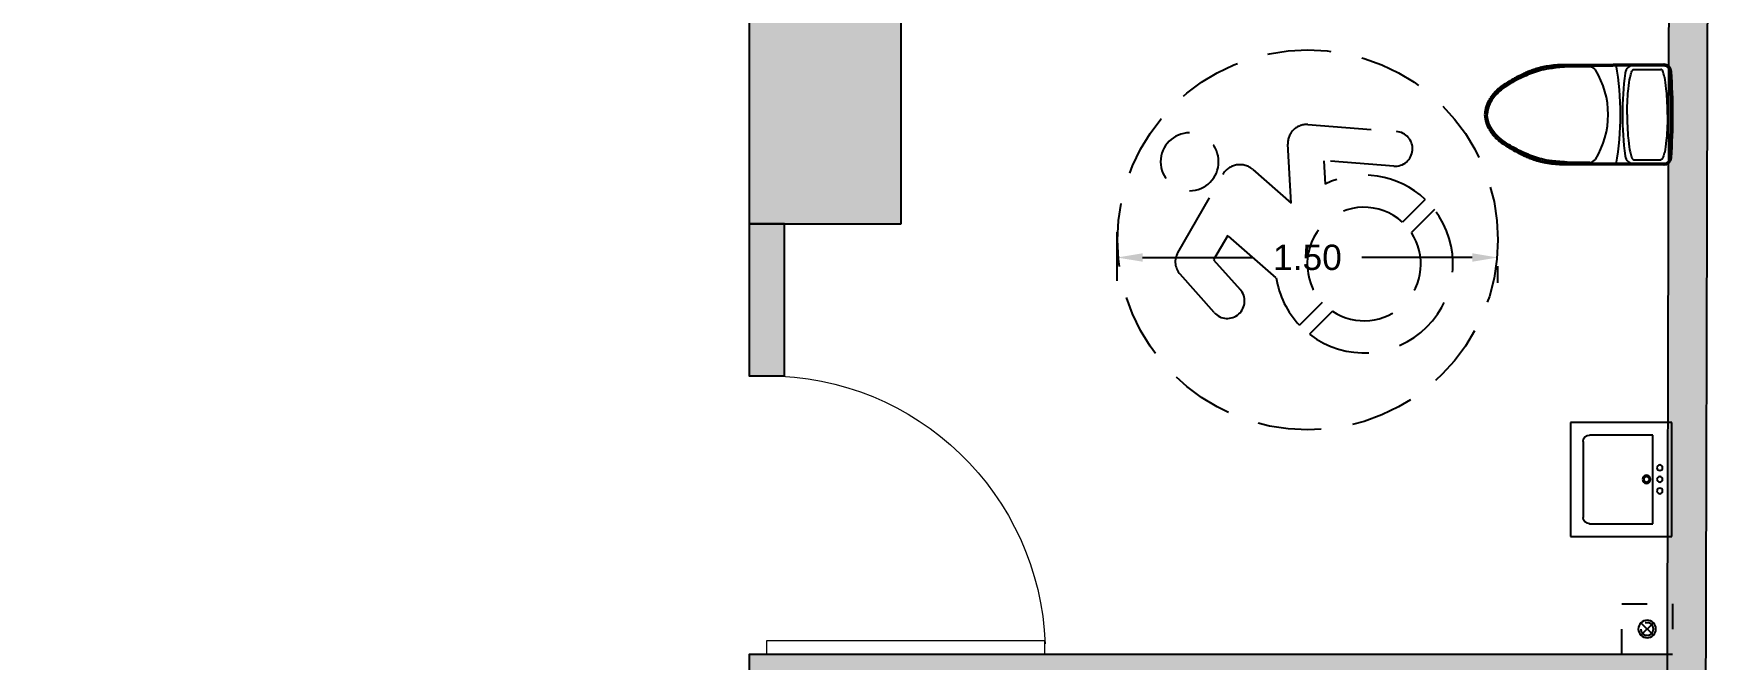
# Model space of a CAD drawing. Header units: metres. Extents: x -598 to 357, y -242 to 574.
# Drawn here: x -295.03 to -288.41, y 55.59 to 58.06 of the extents above; entities that cross this region are included whole.
import ezdxf

# ---------------------------------------------------------------- set-up
doc = ezdxf.new("R2010")
doc.units = ezdxf.units.M
doc.header["$PDMODE"] = 3
doc.linetypes.add('xref_Nivel PB$0$DASHED2', pattern=[0.375, 0.25, -0.125])
doc.linetypes.add('xref_Nivel PB$0$HIDDEN2', pattern=[0.1875, 0.125, -0.0625])
for name, color, linetype in [('000-GRADAS', 2, 'Continuous'), ('MINUSV', 7, 'Continuous'), ('xref_Nivel PB$0$A-artefactos', 8, 'Continuous'), ('xref_Nivel PB$0$H-hatch mamposteria', 8, 'Continuous'), ('xref_Nivel PB$0$M-minusvalidos', 8, 'Continuous'), ('xref_Nivel PB$0$M-muro mamposteria', 5, 'Continuous'), ('xref_Nivel PB$0$R-reposadera', 1, 'Continuous'), ('xref_Nivel TIPICO$0$H-hatch mamposteria', 8, 'Continuous')]:
    doc.layers.add(name, color=color, linetype=linetype)
for name, color, linetype, lineweight in [('A-DOOR', 1, 'Continuous', 18), ('Muro Mamspoteria', 5, 'Continuous', 9), ('PARQUEOS', 252, 'Continuous', 0)]:
    doc.layers.add(name, color=color, linetype=linetype, lineweight=lineweight)
doc.styles.add('xref_Nivel PB$0$Standard', font='arial.ttf')
doc.dimstyles.new('xref_Nivel PB$0$Standard', dxfattribs={"dimtxt": 0.1, "dimasz": 0.1, "dimexe": 0.1, "dimexo": 0.0625, "dimgap": 0.09, "dimtad": 0, "dimtih": 1, "dimtoh": 1, "dimzin": 0, "dimdsep": 46, "dimtxsty": 'xref_Nivel PB$0$Standard', "dimcen": 0.09, "dimclrd": 1, "dimclre": 1, "dimclrt": 1, "dimadec": 0, "dimazin": 0, "dimtfac": 1, "dimtofl": 0, "dimtmove": 0, "dimatfit": 3, "dimfxl": 1, "dimtolj": 1, "dimtzin": 0, "dimarcsym": 0})

# ---------------------------------------------------------------- blocks, each defined once
blk = doc.blocks.new('columna')
at = {"true_color": 0x939598}
h = blk.add_hatch(color=252, dxfattribs=at)
h.dxf.hatch_style = 1
h.paths.add_polyline_path([(154.7475, 259.8959), (155.6475, 259.8959), (155.6475, 259.2959), (154.7475, 259.2959)])
at = {"color": 252, "true_color": 0x939598}
blk.add_lwpolyline([(154.7475, 259.8959), (155.6475, 259.8959), (155.6475, 259.2959), (154.7475, 259.2959), (154.7475, 259.8959)], dxfattribs=at)
blk = doc.blocks.new('*U388')
at = {"layer": 'xref_Nivel PB$0$H-hatch mamposteria', "transparency": 33554585}
h = blk.add_hatch(color=256, dxfattribs=at)
h.dxf.hatch_style = 1
h.paths.add_polyline_path([(600.7, 0), (600.7, 140), (0, 140), (0, 0)])
at = {"layer": 'xref_Nivel PB$0$M-muro mamposteria'}
blk.add_lwpolyline([(600.7, 0), (0, 0), (0, 140), (600.7, 140), (600.7, 0)], dxfattribs=at)
blk = doc.blocks.new('xref_Nivel PB$0$L3')
at = {"layer": 'xref_Nivel PB$0$A-artefactos'}
for p, q in [((24.5796, 24.0767), (25.0296, 24.0767)), ((24.5796, 23.6767), (24.5796, 24.0767)), ((25.0296, 24.0767), (25.0296, 23.6767)), ((24.6546, 24.0267), (24.9546, 24.0267)), ((24.6546, 24.0267), (24.9546, 24.0267)), ((24.5796, 23.7517), (24.5796, 24.0017)), ((24.6296, 23.7517), (24.6296, 24.0017)), ((24.6296, 23.7517), (24.6296, 24.0017)), ((24.9796, 24.0017), (24.9796, 23.7517)), ((24.9796, 24.0017), (24.9796, 23.7517)), ((25.0296, 24.0017), (25.0296, 23.6767)), ((24.9796, 23.7517), (24.6296, 23.7517)), ((24.9796, 23.7517), (24.8832, 23.7517)), ((25.0296, 23.6767), (24.5796, 23.6767)), ((25.0296, 23.6767), (24.5796, 23.6767))]:
    blk.add_line(p, q, dxfattribs=at)
for centre, radius in [((24.8046, 23.7766), 0.0161), ((24.8046, 23.7766), 0.0111), ((24.7588, 23.7245), 0.0111), ((24.8046, 23.7245), 0.0111), ((24.8504, 23.7245), 0.0111)]:
    blk.add_circle(centre, radius, dxfattribs=at)
for centre, start, end in [((24.6546, 24.0017), 90, 180), ((24.6546, 24.0017), 90, 180), ((24.9546, 24.0017), 0, 90), ((24.9546, 24.0017), 0, 90)]:
    blk.add_arc(centre, 0.025, start, end, dxfattribs=at)
blk = doc.blocks.new('xref_Nivel PB$0$Toilet_Oval_17859 - MO- Inodoro-439146-NIVEL TIPICO 5 - 7  - AMOBLADO')
at = {"layer": 'xref_Nivel PB$0$A-artefactos', "lineweight": 50}
for p, q in [((-0.196, 0.4633), (-0.194, 0.0621)), ((0.194, 0.0621), (0.196, 0.4633))]:
    blk.add_line(p, q, dxfattribs=at)
at = {"layer": 'xref_Nivel PB$0$A-artefactos'}
for p, q in [((-0.1786, 0.3447), (-0.1786, 0.4512)), ((0.1786, 0.3447), (0.1786, 0.4512))]:
    blk.add_line(p, q, dxfattribs=at)
at = {"layer": 'xref_Nivel PB$0$A-artefactos', "lineweight": 25}
for p, q in [((-0.1887, 0.1708), (-0.1884, 0.0926)), ((0.1887, 0.1708), (0.1884, 0.0926))]:
    blk.add_line(p, q, dxfattribs=at)
at = {"layer": 'xref_Nivel PB$0$A-artefactos', "lineweight": 50}
for centre, radius, start, end in [((-0.1706, 0.4633), 0.0254, 90, 180), ((0, -1.9235), 2.4182, 90, 94.04533), ((0, -1.9235), 2.4182, 85.95467, 90), ((0.1706, 0.4633), 0.0254, 360, 90)]:
    blk.add_arc(centre, radius, start, end, dxfattribs=at)
at = {"layer": 'xref_Nivel PB$0$A-artefactos', "lineweight": 25}
for centre, radius, start, end in [((-0.1579, 0.3484), 0.0381, 180, 262.10458), ((0.1579, 0.3484), 0.0381, 277.89542, 0), ((0, 1.487), 1.1875, 262.10458, 277.89542), ((0, -0.0901), 0.3336, 58.03037, 121.96963), ((-0.1626, 0.1709), 0.0261, 122.44973, 180.22557), ((0.1626, 0.1709), 0.0261, 359.77443, 57.55027)]:
    blk.add_arc(centre, radius, start, end, dxfattribs=at)
at = {"layer": 'xref_Nivel PB$0$A-artefactos'}
blk.add_arc((0, -0.8197), 1.112, 79.84792, 100.15208, dxfattribs=at)
for points in [[(0, 0.4774), (-0.0484, 0.4774), (-0.1037, 0.4729), (-0.1428, 0.4681), (-0.1653, 0.461), (-0.1744, 0.4578), (-0.1786, 0.4531), (-0.1786, 0.4512)], [(0, 0.4774), (0.0484, 0.4774), (0.1037, 0.4729), (0.1428, 0.4681), (0.1653, 0.461), (0.1744, 0.4578), (0.1786, 0.4531), (0.1786, 0.4512)], [(0, 0.3185), (-0.0484, 0.3185), (-0.1037, 0.323), (-0.1428, 0.3278), (-0.1653, 0.3349), (-0.1744, 0.3381), (-0.1786, 0.3428), (-0.1786, 0.3447)], [(0, 0.3185), (0.0484, 0.3185), (0.1037, 0.323), (0.1428, 0.3278), (0.1653, 0.3349), (0.1744, 0.3381), (0.1786, 0.3428), (0.1786, 0.3447)]]:
    blk.add_open_spline(points, degree=3, knots=[0, 0, 0, 0, 0.1566407, 0.2861825, 0.3655305, 0.4088071, 0.4283279, 0.4283279, 0.4283279, 0.4283279], dxfattribs=at)
at = {"layer": 'xref_Nivel PB$0$A-artefactos', "lineweight": 25}
for points in [[(-0.1884, 0.0926), (-0.1844, 0.0317), (-0.1781, -0.0197), (-0.1546, -0.0809), (-0.1328, -0.1236), (-0.1143, -0.1557), (-0.0938, -0.1851), (-0.066, -0.2094), (-0.0504, -0.2203), (-0.0177, -0.234), (0, -0.2337)], [(0.1884, 0.0926), (0.1844, 0.0317), (0.1781, -0.0197), (0.1546, -0.0809), (0.1328, -0.1236), (0.1143, -0.1557), (0.0938, -0.1851), (0.066, -0.2094), (0.0504, -0.2203), (0.0177, -0.234), (0, -0.2337)]]:
    blk.add_open_spline(points, degree=3, knots=[0, 0, 0, 0, 0.19509, 0.375915, 0.540569, 0.672678, 0.792703, 0.893059, 0.993012, 1.071971, 1.071971, 1.071971, 1.071971], dxfattribs=at)
at = {"layer": 'xref_Nivel PB$0$A-artefactos', "lineweight": 50}
for points, knots in [([(-0.194, 0.0621), (-0.1937, 0.0503), (-0.1924, 0.028), (-0.189, 0.0038), (-0.1855, -0.0137), (-0.1826, -0.0259), (-0.1794, -0.0373), (-0.176, -0.048), (-0.1724, -0.0579), (-0.1688, -0.0672), (-0.165, -0.0758), (-0.1613, -0.084), (-0.1576, -0.0916), (-0.1529, -0.1013), (-0.1473, -0.1124), (-0.141, -0.1244), (-0.133, -0.1391), (-0.1251, -0.152), (-0.117, -0.1643), (-0.1107, -0.1733), (-0.1038, -0.1821), (-0.0962, -0.1908), (-0.0878, -0.1992), (-0.0783, -0.2075), (-0.0677, -0.2156), (-0.0585, -0.2217), (-0.0519, -0.2254), (-0.0482, -0.2275), (-0.0454, -0.2289), (-0.0426, -0.2302), (-0.0399, -0.2315), (-0.0376, -0.2325), (-0.0356, -0.2332), (-0.0335, -0.2339), (-0.0309, -0.2348), (-0.0276, -0.2357), (-0.0241, -0.2366), (-0.0201, -0.2374), (-0.0156, -0.2381), (-0.0092, -0.2391), (-0.0038, -0.2397), (0, -0.24)], [0, 0, 0, 0, 0.041667, 0.083333, 0.104167, 0.125, 0.145833, 0.166667, 0.1875, 0.208333, 0.229167, 0.25, 0.270833, 0.291667, 0.333333, 0.375, 0.416667, 0.5, 0.541667, 0.583333, 0.625, 0.666667, 0.708333, 0.75, 0.791667, 0.833333, 0.854167, 0.864583, 0.875, 0.885417, 0.895833, 0.90625, 0.911458, 0.916667, 0.927083, 0.9375, 0.947917, 0.958333, 0.96875, 0.979167, 1, 1, 1, 1]), ([(0, -0.24), (0.0038, -0.2397), (0.0092, -0.2391), (0.0156, -0.2381), (0.0201, -0.2374), (0.0241, -0.2366), (0.0276, -0.2357), (0.0309, -0.2348), (0.0341, -0.2338), (0.0371, -0.2327), (0.0399, -0.2315), (0.0426, -0.2302), (0.0454, -0.2289), (0.0482, -0.2275), (0.0519, -0.2254), (0.0585, -0.2217), (0.0677, -0.2156), (0.0783, -0.2075), (0.0878, -0.1992), (0.0962, -0.1908), (0.1038, -0.1821), (0.1107, -0.1733), (0.117, -0.1643), (0.1251, -0.152), (0.133, -0.1391), (0.141, -0.1244), (0.1473, -0.1124), (0.1529, -0.1013), (0.1576, -0.0916), (0.1613, -0.084), (0.165, -0.0758), (0.1688, -0.0672), (0.1724, -0.0579), (0.176, -0.048), (0.1794, -0.0373), (0.1826, -0.0259), (0.1855, -0.0137), (0.189, 0.0038), (0.1924, 0.028), (0.1937, 0.0503), (0.194, 0.0621)], [0, 0, 0, 0, 0.020833, 0.03125, 0.041667, 0.052083, 0.0625, 0.072917, 0.083333, 0.09375, 0.104167, 0.114583, 0.125, 0.135417, 0.145833, 0.166667, 0.208333, 0.25, 0.291667, 0.333333, 0.375, 0.416667, 0.458333, 0.5, 0.583333, 0.625, 0.666667, 0.708333, 0.729167, 0.75, 0.770833, 0.791667, 0.8125, 0.833333, 0.854167, 0.875, 0.895833, 0.916667, 0.958333, 1, 1, 1, 1])]:
    blk.add_open_spline(points, degree=3, knots=knots, dxfattribs=at)
blk = doc.blocks.new('*D406')
at = {"layer": 'Defpoints', "color": 0, "transparency": 16777216}
for p in [(-289.2522, 57.2056), (-290.7522, 57.1776), (-290.7522, 57.0224)]:
    blk.add_point(p, dxfattribs=at)
at = {"layer": 'xref_Nivel PB$0$M-minusvalidos', "color": 1, "lineweight": -2, "transparency": 16777216}
for p, q in [((-290.7522, 57.0849), (-290.7522, 57.2776)), ((-290.6522, 57.1776), (-290.2172, 57.1776)), ((-289.3522, 57.1776), (-289.7872, 57.1776)), ((-289.2522, 57.1431), (-289.2522, 57.0776))]:
    blk.add_line(p, q, dxfattribs=at)
at = {"layer": 'xref_Nivel PB$0$M-minusvalidos', "color": 1, "transparency": 16777216}
for points in [[(-290.6522, 57.1943), (-290.6522, 57.161), (-290.7522, 57.1776)], [(-289.3522, 57.1943), (-289.3522, 57.161), (-289.2522, 57.1776)]]:
    blk.add_solid(points, dxfattribs=at)
at = {"layer": 'xref_Nivel PB$0$M-minusvalidos', "color": 1, "transparency": 16777216, "insert": (-290.0022, 57.1776), "char_height": 0.1, "attachment_point": 5, "style": 'xref_Nivel PB$0$Standard'}
blk.add_mtext('\\A1;1.50', dxfattribs=at)
blk = doc.blocks.new('xref_Nivel PB$0$Reposadera')
at = {"layer": 'Defpoints'}
for p, q in [((0.0246, 0.0246), (-0.0246, -0.0246)), ((0.0246, -0.0246), (-0.0246, 0.0246))]:
    blk.add_line(p, q, dxfattribs=at)
at = {"layer": 'xref_Nivel PB$0$R-reposadera', "color": 8, "linetype": 'xref_Nivel PB$0$HIDDEN2', "ltscale": 0.07}
blk.add_lwpolyline([(0.1, -0.1), (0.1, 0.1), (-0.1, 0.1), (-0.1, -0.1)], close=True, dxfattribs=at)
at = {"layer": 'xref_Nivel PB$0$R-reposadera'}
blk.add_circle((0, 0), 0.0347, dxfattribs=at)
at = {"layer": 'xref_Nivel PB$0$R-reposadera', "linetype": 'xref_Nivel PB$0$HIDDEN2'}
blk.add_circle((0, 0), 0.025, dxfattribs=at)
blk = doc.blocks.new('xref_Nivel PB$0$Minusvalidos')
at = {"layer": 'xref_Nivel PB$0$M-minusvalidos', "linetype": 'xref_Nivel PB$0$DASHED2'}
for points in [[(0.289, 0.6878, 1), (0.5177, 0.6878, 1)], [(0.523, -0.1278, -1), (0.3862, -0.1171), (0.4077, 0.1588), (0.3154, 0.1535, -0.312839), (0.2543, -0.2416), (0.1646, -0.1519, 0.960656), (-0.1519, 0.1646), (-0.2416, 0.2543, -0.151559), (-0.0552, 0.3464), (0.1128, 0.5377), (0.0167, 0.593), (-0.1005, 0.4884, -1), (-0.1918, 0.5907), (-0.0405, 0.7257, -0.323153), (0.0446, 0.7345), (0.3528, 0.5573, -0.473692), (0.3725, 0.4382), (0.2398, 0.2871), (0.4731, 0.3004, -0.454189), (0.5502, 0.2217)], [(0.2147, -0.2774), (0.1239, -0.1866, -0.818223), (-0.1866, 0.1239), (-0.2774, 0.2147, 0.880646)]]:
    blk.add_lwpolyline(points, format="xyb", close=True, dxfattribs=at)
blk.add_circle((0.0951, 0.2221), 0.75, dxfattribs=at)
blk = doc.blocks.new('Familia Puertas - P-7-13066183-AMUEBLADAS N8 _18_34')
at = {"layer": 'A-DOOR'}
for p, q in [((-0.4492, 1), (-0.5, 1)), ((-0.5, 1), (-0.5, 0)), ((-0.4492, 0), (-0.4492, 1)), ((-0.5, 0), (-0.4492, 0))]:
    blk.add_line(p, q, dxfattribs=at)
at = {"layer": 'A-DOOR', "color": 8, "true_color": 0x808080}
blk.add_arc((-0.4972, 0.0006), 1.0022, 359.96451, 87.98542, dxfattribs=at)
blk = doc.blocks.new('*U390')
at = {"layer": 'xref_Nivel PB$0$H-hatch mamposteria', "transparency": 33554585}
h = blk.add_hatch(color=256, dxfattribs=at)
h.dxf.hatch_style = 1
h.paths.add_polyline_path([(3621, 0), (3621, 139.3), (0, 139.3), (0, 0)])
at = {"layer": 'xref_Nivel PB$0$M-muro mamposteria'}
blk.add_lwpolyline([(3621, 0), (0, 0), (0, 139.3), (3621, 139.3), (3621, 0)], dxfattribs=at)

msp = doc.modelspace()

# ---------------------------------------------------------------- hatches: boundary and pattern name
at = {"layer": 'xref_Nivel TIPICO$0$H-hatch mamposteria', "transparency": 33554585}
h = msp.add_hatch(color=256, dxfattribs=at)
h.dxf.hatch_style = 1
h.paths.add_polyline_path([(-288.4253, 58.2112), (-288.5756, 58.2112), (-288.5999, 48.8352), (-288.4499, 48.8352)])

# ---------------------------------------------------------------- linework, layer by layer
at = {"layer": '000-GRADAS', "color": 5}
msp.add_lwpolyline([(-288.5999, 48.8352), (-288.5753, 58.3512), (-288.4249, 58.3512), (-288.4499, 48.8352), (-288.5999, 48.8352)], dxfattribs=at)
at = {"layer": 'PARQUEOS'}
msp.add_lwpolyline([(-305.9038, 48.8352), (-288.4499, 48.8352), (-288.4249, 58.3012), (-290.8485, 58.3012), (-290.8485, 62.9492), (-288.5629, 62.9492), (-288.4128, 62.9492), (-288.4128, 73.3286), (-290.3889, 73.3287)], dxfattribs=at)

# ---------------------------------------------------------------- block references
at = {"layer": 'MINUSV', "xscale": -1, "rotation": 270}
msp.add_blockref('columna', (-551.4996, -97.4363), dxfattribs=at)
at = {"layer": 'Muro Mamspoteria', "lineweight": 0, "xscale": -1.094593358850586, "yscale": 1.094593358850586, "zscale": 1.094593358850586, "rotation": 270}
msp.add_blockref('Familia Puertas - P-7-13066183-AMUEBLADAS N8 _18_34', (-292.1338, 56.1578), dxfattribs=at)
at = {"layer": 'xref_Nivel PB$0$A-artefactos', "rotation": 270.0000000006113}
msp.add_blockref('xref_Nivel PB$0$Toilet_Oval_17859 - MO- Inodoro-439146-NIVEL TIPICO 5 - 7  - AMOBLADO', (-289.0596, 57.7417), dxfattribs=at)
at = {"layer": 'xref_Nivel PB$0$A-artefactos', "xscale": -1, "rotation": 90}
msp.add_blockref('xref_Nivel PB$0$L3', (-264.8882, 81.1066), dxfattribs=at)
at = {"layer": 'xref_Nivel PB$0$M-minusvalidos', "rotation": 90}
msp.add_blockref('xref_Nivel PB$0$Minusvalidos', (-289.7788, 57.1521), dxfattribs=at)
at = {"layer": 'xref_Nivel PB$0$M-muro mamposteria', "xscale": -0.001000000000000001, "yscale": 0.001000000000000001, "zscale": 0.001000000000000001, "rotation": 90}
msp.add_blockref('*U388', (-292.0638, 57.3112), dxfattribs=at)
at = {"layer": 'xref_Nivel PB$0$M-muro mamposteria', "xscale": -0.001000000000000001, "yscale": 0.001000000000000001, "zscale": 0.001000000000000001}
msp.add_blockref('*U390', (-288.5827, 55.4712), dxfattribs=at)
at = {"layer": 'xref_Nivel PB$0$R-reposadera', "xscale": -1}
msp.add_blockref('xref_Nivel PB$0$Reposadera', (-288.6626, 55.7112), dxfattribs=at)

# ---------------------------------------------------------------- dimensions: what is measured, and where the dimension line sits
at = {"layer": 'xref_Nivel PB$0$M-minusvalidos'}
dim = msp.add_linear_dim(base=(-290.7522, 57.1776), p1=(-289.2522, 57.2056), p2=(-290.7522, 57.0224), dimstyle='xref_Nivel PB$0$Standard', dxfattribs=at)
dim.commit()
dim.dimension.update_dxf_attribs({"geometry": '*D406', "text_midpoint": (-290.0022, 57.1776)})

doc.saveas('drawing.dxf')
